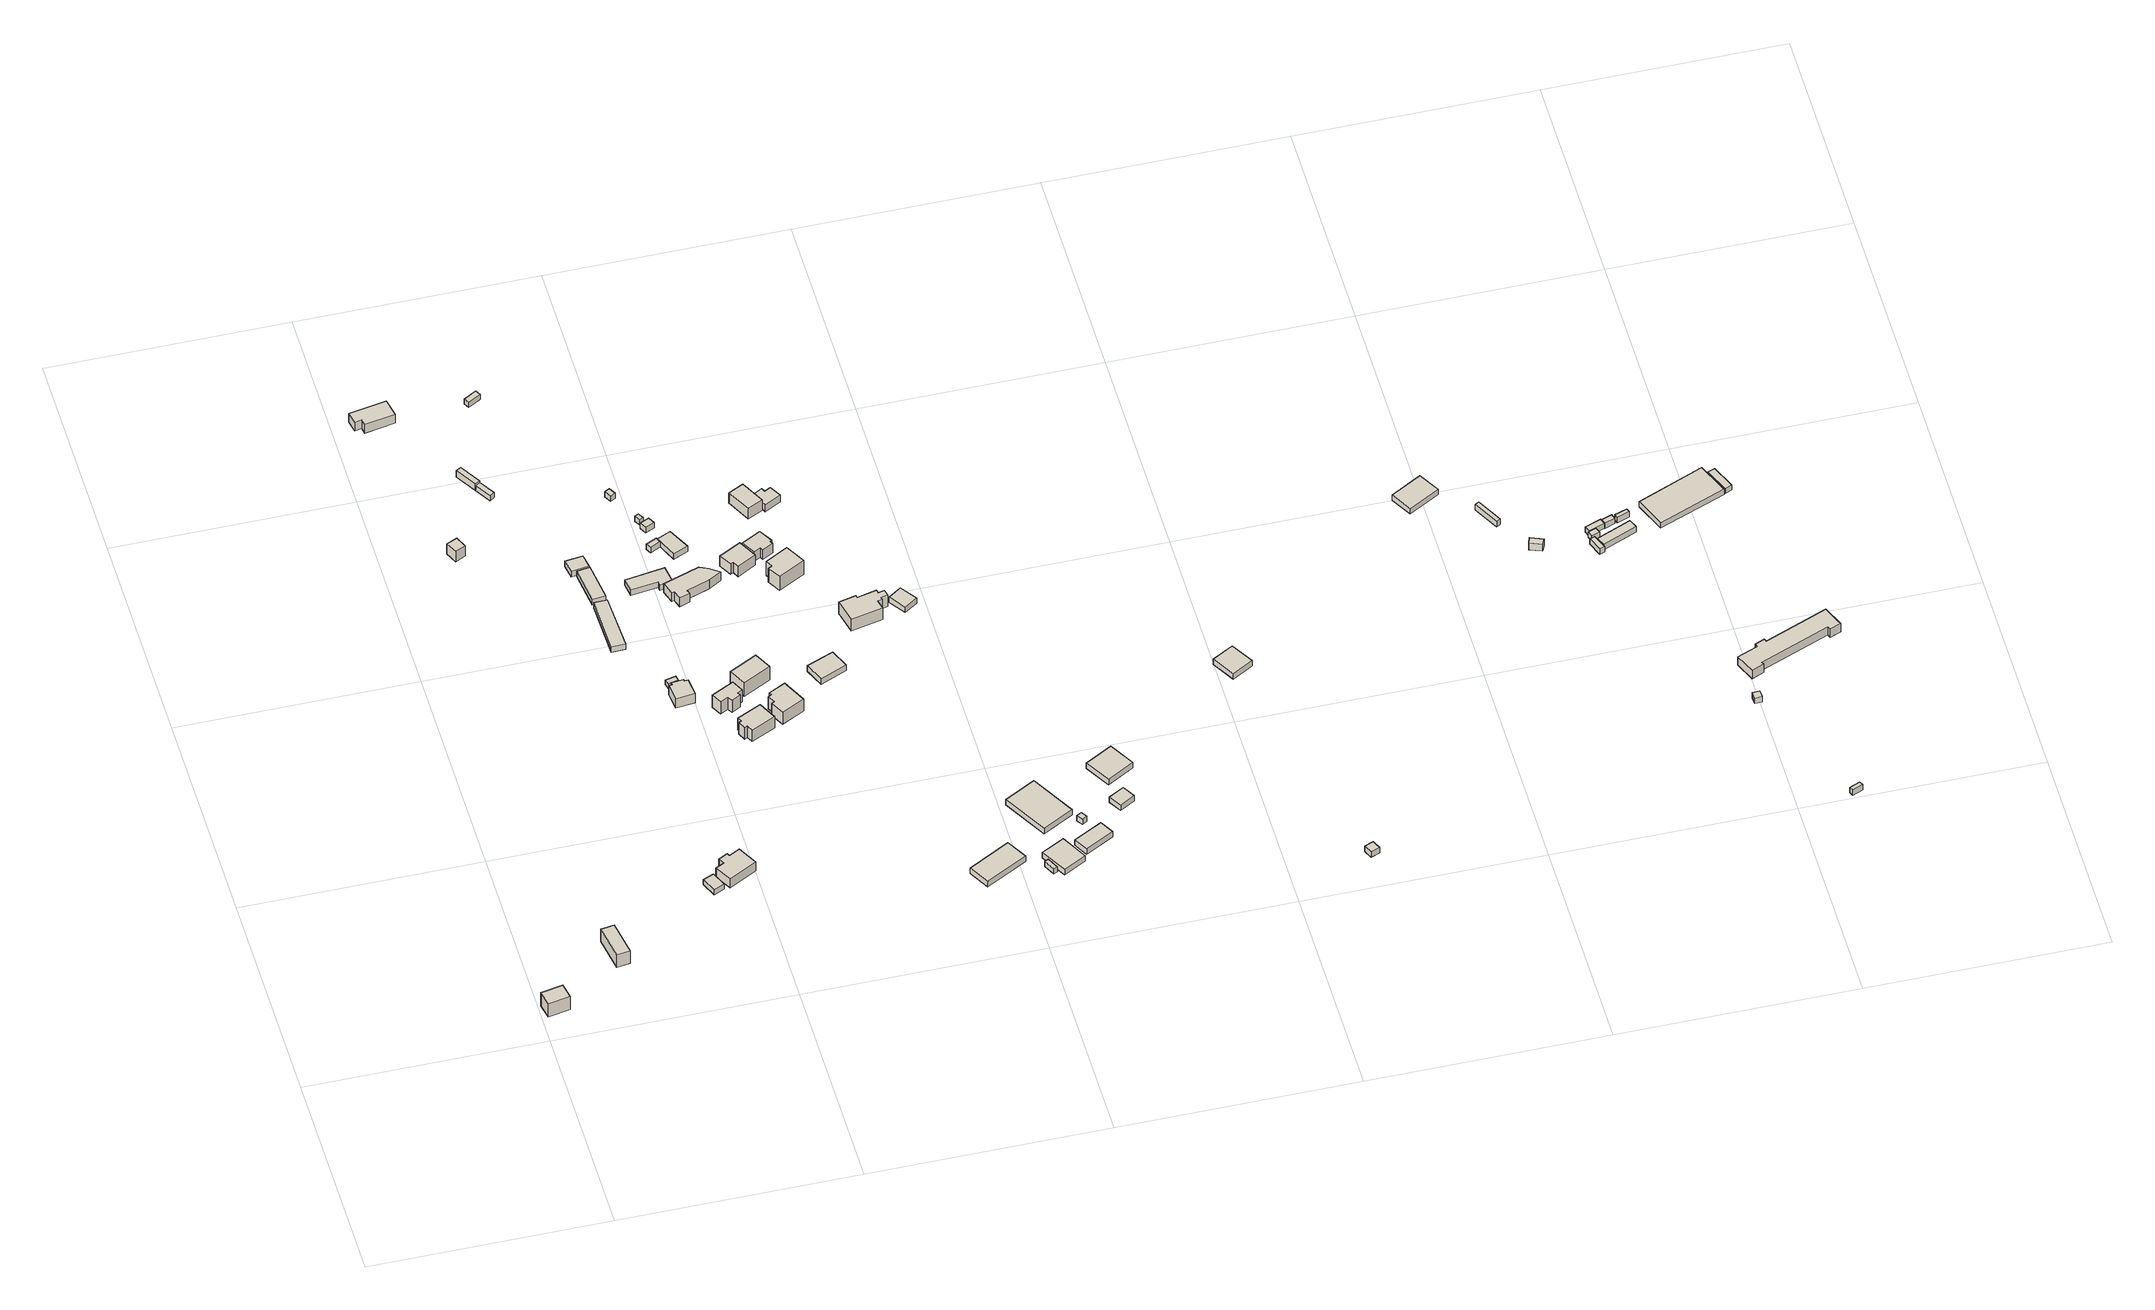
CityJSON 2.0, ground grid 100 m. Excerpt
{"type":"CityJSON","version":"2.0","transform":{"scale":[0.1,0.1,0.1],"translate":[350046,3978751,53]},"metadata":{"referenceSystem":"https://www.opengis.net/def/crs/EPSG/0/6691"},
"CityObjects":{
"building1":{"type":"Building","attributes":{"measuredHeight":8},"geometry":[{"type":"Solid","lod":"1","boundaries":[[[[0,1,2,3]],[[2,4,5,3]],[[1,6,4,2]],[[0,7,6,1]],[[3,5,7,0]],[[4,6,7,5]]]]}]},
"building2":{"type":"Building","attributes":{"measuredHeight":7.9},"geometry":[{"type":"Solid","lod":"1","boundaries":[[[[8,9,10,11]],[[10,12,13,11]],[[9,14,12,10]],[[8,15,14,9]],[[11,13,15,8]],[[12,14,15,13]]]]}]},
"building3":{"type":"Building","attributes":{"measuredHeight":2.8},"geometry":[{"type":"Solid","lod":"1","boundaries":[[[[16,17,18,19]],[[18,20,21,19]],[[17,22,20,18]],[[16,23,22,17]],[[19,21,23,16]],[[20,22,23,21]]]]}]},
"building4":{"type":"Building","attributes":{"measuredHeight":5.7},"geometry":[{"type":"Solid","lod":"1","boundaries":[[[[24,25,26,27]],[[26,28,29,27]],[[25,30,28,26]],[[24,31,30,25]],[[27,29,31,24]],[[28,30,31,29]]]]}]},
"building5":{"type":"Building","attributes":{"measuredHeight":7.2},"geometry":[{"type":"Solid","lod":"1","boundaries":[[[[32,33,34,35,36,37,38,39]],[[38,40,41,39]],[[37,42,40,38]],[[36,43,42,37]],[[35,44,43,36]],[[34,45,44,35]],[[33,46,45,34]],[[32,47,46,33]],[[39,41,47,32]],[[40,42,43,44,45,46,47,41]]]]}]},
"building6":{"type":"Building","attributes":{"measuredHeight":4.8},"geometry":[{"type":"Solid","lod":"1","boundaries":[[[[48,49,50,51,52,53]],[[52,54,55,53]],[[51,56,54,52]],[[50,57,56,51]],[[49,58,57,50]],[[48,59,58,49]],[[53,55,59,48]],[[54,56,57,58,59,55]]]]}]},
"building7":{"type":"Building","attributes":{"measuredHeight":3.6},"geometry":[{"type":"Solid","lod":"1","boundaries":[[[[60,61,62,63]],[[62,64,65,63]],[[61,66,64,62]],[[60,67,66,61]],[[63,65,67,60]],[[64,66,67,65]]]]}]},
"building8":{"type":"Building","attributes":{"measuredHeight":2.9},"geometry":[{"type":"Solid","lod":"1","boundaries":[[[[61,68,69,62]],[[69,70,71,62]],[[68,72,70,69]],[[61,73,72,68]],[[62,71,73,61]],[[70,72,73,71]]]]}]},
"building9":{"type":"Building","attributes":{"measuredHeight":3},"geometry":[{"type":"Solid","lod":"1","boundaries":[[[[74,75,76,77]],[[76,78,79,77]],[[75,80,78,76]],[[74,81,80,75]],[[77,79,81,74]],[[78,80,81,79]]]]}]},
"building10":{"type":"Building","attributes":{"measuredHeight":3},"geometry":[{"type":"Solid","lod":"1","boundaries":[[[[82,83,84,85]],[[84,86,87,85]],[[83,88,86,84]],[[82,89,88,83]],[[85,87,89,82]],[[86,88,89,87]]]]}]},
"building11":{"type":"Building","attributes":{"measuredHeight":2.6},"geometry":[{"type":"Solid","lod":"1","boundaries":[[[[90,91,92,93]],[[92,94,95,93]],[[91,96,94,92]],[[90,97,96,91]],[[93,95,97,90]],[[94,96,97,95]]]]}]},
"building12":{"type":"Building","attributes":{"measuredHeight":7.1},"geometry":[{"type":"Solid","lod":"1","boundaries":[[[[98,99,100,101,102,103,104,105]],[[104,106,107,105]],[[103,108,106,104]],[[102,109,108,103]],[[101,110,109,102]],[[100,111,110,101]],[[99,112,111,100]],[[98,113,112,99]],[[105,107,113,98]],[[106,108,109,110,111,112,113,107]]]]}]},
"building13":{"type":"Building","attributes":{"measuredHeight":3},"geometry":[{"type":"Solid","lod":"1","boundaries":[[[[114,115,116,117]],[[116,118,119,117]],[[115,120,118,116]],[[114,121,120,115]],[[117,119,121,114]],[[118,120,121,119]]]]}]},
"building14":{"type":"Building","attributes":{"measuredHeight":2.8},"geometry":[{"type":"Solid","lod":"1","boundaries":[[[[122,123,124,125]],[[124,126,127,125]],[[123,128,126,124]],[[122,129,128,123]],[[125,127,129,122]],[[126,128,129,127]]]]}]},
"building15":{"type":"Building","attributes":{"measuredHeight":7.5},"geometry":[{"type":"Solid","lod":"1","boundaries":[[[[130,131,132,133,134,135,136,137]],[[136,138,139,137]],[[135,140,138,136]],[[134,141,140,135]],[[133,142,141,134]],[[132,143,142,133]],[[131,144,143,132]],[[130,145,144,131]],[[137,139,145,130]],[[138,140,141,142,143,144,145,139]]]]}]},
"building16":{"type":"Building","attributes":{"measuredHeight":8.4},"geometry":[{"type":"Solid","lod":"1","boundaries":[[[[146,147,148,149,150,151,152,153]],[[152,154,155,153]],[[151,156,154,152]],[[150,157,156,151]],[[149,158,157,150]],[[148,159,158,149]],[[147,160,159,148]],[[146,161,160,147]],[[153,155,161,146]],[[154,156,157,158,159,160,161,155]]]]}]},
"building17":{"type":"Building","attributes":{"measuredHeight":3},"geometry":[{"type":"Solid","lod":"1","boundaries":[[[[162,163,164,165,166,167]],[[166,168,169,167]],[[165,170,168,166]],[[164,171,170,165]],[[163,172,171,164]],[[162,173,172,163]],[[167,169,173,162]],[[168,170,171,172,173,169]]]]}]},
"building18":{"type":"Building","attributes":{"measuredHeight":8.5},"geometry":[{"type":"Solid","lod":"1","boundaries":[[[[174,175,176,177]],[[176,178,179,177]],[[175,180,178,176]],[[174,181,180,175]],[[177,179,181,174]],[[178,180,181,179]]]]}]},
"building19":{"type":"Building","attributes":{"measuredHeight":3},"geometry":[{"type":"Solid","lod":"1","boundaries":[[[[182,183,184,185]],[[184,186,187,185]],[[183,188,186,184]],[[182,189,188,183]],[[185,187,189,182]],[[186,188,189,187]]]]}]},
"building20":{"type":"Building","attributes":{"measuredHeight":8.6},"geometry":[{"type":"Solid","lod":"1","boundaries":[[[[190,191,192,193,194,195,196,197]],[[196,198,199,197]],[[195,200,198,196]],[[194,201,200,195]],[[193,202,201,194]],[[192,203,202,193]],[[191,204,203,192]],[[190,205,204,191]],[[197,199,205,190]],[[198,200,201,202,203,204,205,199]]]]}]},
"building21":{"type":"Building","attributes":{"measuredHeight":3},"geometry":[{"type":"Solid","lod":"1","boundaries":[[[[206,207,208,209]],[[208,210,211,209]],[[207,212,210,208]],[[206,213,212,207]],[[209,211,213,206]],[[210,212,213,211]]]]}]},
"building22":{"type":"Building","attributes":{"measuredHeight":4.9},"geometry":[{"type":"Solid","lod":"1","boundaries":[[[[214,215,216,217,218,219,220,221,222,223]],[[222,224,225,223]],[[221,226,224,222]],[[220,227,226,221]],[[219,228,227,220]],[[218,229,228,219]],[[217,230,229,218]],[[216,231,230,217]],[[215,232,231,216]],[[214,233,232,215]],[[223,225,233,214]],[[224,226,227,228,229,230,231,232,233,225]]]]}]},
"building23":{"type":"Building","attributes":{"measuredHeight":3},"geometry":[{"type":"Solid","lod":"1","boundaries":[[[[234,235,236,237]],[[236,238,239,237]],[[235,240,238,236]],[[234,241,240,235]],[[237,239,241,234]],[[238,240,241,239]]]]}]},
"building24":{"type":"Building","attributes":{"measuredHeight":3},"geometry":[{"type":"Solid","lod":"1","boundaries":[[[[242,243,244,245]],[[244,246,247,245]],[[243,248,246,244]],[[242,249,248,243]],[[245,247,249,242]],[[246,248,249,247]]]]}]},
"building25":{"type":"Building","attributes":{"measuredHeight":3},"geometry":[{"type":"Solid","lod":"1","boundaries":[[[[250,251,252,253]],[[252,254,255,253]],[[251,256,254,252]],[[250,257,256,251]],[[253,255,257,250]],[[254,256,257,255]]]]}]},
"building26":{"type":"Building","attributes":{"measuredHeight":3.2},"geometry":[{"type":"Solid","lod":"1","boundaries":[[[[258,259,260,261]],[[260,262,263,261]],[[259,264,262,260]],[[258,265,264,259]],[[261,263,265,258]],[[262,264,265,263]]]]}]},
"building27":{"type":"Building","attributes":{"measuredHeight":7.9},"geometry":[{"type":"Solid","lod":"1","boundaries":[[[[266,267,268,269,270,271]],[[270,272,273,271]],[[269,274,272,270]],[[268,275,274,269]],[[267,276,275,268]],[[266,277,276,267]],[[271,273,277,266]],[[272,274,275,276,277,273]]]]}]},
"building28":{"type":"Building","attributes":{"measuredHeight":3},"geometry":[{"type":"Solid","lod":"1","boundaries":[[[[278,279,280,281]],[[280,282,283,281]],[[279,284,282,280]],[[278,285,284,279]],[[281,283,285,278]],[[282,284,285,283]]]]}]},
"building29":{"type":"Building","attributes":{"measuredHeight":7.2},"geometry":[{"type":"Solid","lod":"1","boundaries":[[[[286,287,288,289,290,291,292,293]],[[292,294,295,293]],[[291,296,294,292]],[[290,297,296,291]],[[289,298,297,290]],[[288,299,298,289]],[[287,300,299,288]],[[286,301,300,287]],[[293,295,301,286]],[[294,296,297,298,299,300,301,295]]]]}]},
"building30":{"type":"Building","attributes":{"measuredHeight":7.7},"geometry":[{"type":"Solid","lod":"1","boundaries":[[[[302,303,304,305,306,307]],[[306,308,309,307]],[[305,310,308,306]],[[304,311,310,305]],[[303,312,311,304]],[[302,313,312,303]],[[307,309,313,302]],[[308,310,311,312,313,309]]]]}]},
"building31":{"type":"Building","attributes":{"measuredHeight":3},"geometry":[{"type":"Solid","lod":"1","boundaries":[[[[314,315,316,317]],[[316,318,319,317]],[[315,320,318,316]],[[314,321,320,315]],[[317,319,321,314]],[[318,320,321,319]]]]}]},
"building32":{"type":"Building","attributes":{"measuredHeight":7.8},"geometry":[{"type":"Solid","lod":"1","boundaries":[[[[322,323,324,325]],[[324,326,327,325]],[[323,328,326,324]],[[322,329,328,323]],[[325,327,329,322]],[[326,328,329,327]]]]}]},
"building33":{"type":"Building","attributes":{"measuredHeight":3},"geometry":[{"type":"Solid","lod":"1","boundaries":[[[[330,331,332,333]],[[332,334,335,333]],[[331,336,334,332]],[[330,337,336,331]],[[333,335,337,330]],[[334,336,337,335]]]]}]},
"building34":{"type":"Building","attributes":{"measuredHeight":4.7},"geometry":[{"type":"Solid","lod":"1","boundaries":[[[[338,339,340,341,342,343]],[[342,344,345,343]],[[341,346,344,342]],[[340,347,346,341]],[[339,348,347,340]],[[338,349,348,339]],[[343,345,349,338]],[[344,346,347,348,349,345]]]]}]},
"building35":{"type":"Building","attributes":{"measuredHeight":9.7},"geometry":[{"type":"Solid","lod":"1","boundaries":[[[[350,351,352,353,354,355,356,357,358,359,360,361]],[[360,362,363,361]],[[359,364,362,360]],[[358,365,364,359]],[[357,366,365,358]],[[356,367,366,357]],[[355,368,367,356]],[[354,369,368,355]],[[353,370,369,354]],[[352,371,370,353]],[[351,372,371,352]],[[350,373,372,351]],[[361,363,373,350]],[[362,364,365,366,367,368,369,370,371,372,373,363]]]]}]},
"building36":{"type":"Building","attributes":{"measuredHeight":3},"geometry":[{"type":"Solid","lod":"1","boundaries":[[[[374,375,376,377]],[[376,378,379,377]],[[375,380,378,376]],[[374,381,380,375]],[[377,379,381,374]],[[378,380,381,379]]]]}]},
"building37":{"type":"Building","attributes":{"measuredHeight":3},"geometry":[{"type":"Solid","lod":"1","boundaries":[[[[382,383,384,385]],[[384,386,387,385]],[[383,388,386,384]],[[382,389,388,383]],[[385,387,389,382]],[[386,388,389,387]]]]}]},
"building38":{"type":"Building","attributes":{"measuredHeight":3},"geometry":[{"type":"Solid","lod":"1","boundaries":[[[[390,391,392,393]],[[392,394,395,393]],[[391,396,394,392]],[[390,397,396,391]],[[393,395,397,390]],[[394,396,397,395]]]]}]},
"building39":{"type":"Building","attributes":{"measuredHeight":3},"geometry":[{"type":"Solid","lod":"1","boundaries":[[[[398,399,400,401]],[[400,402,403,401]],[[399,404,402,400]],[[398,405,404,399]],[[401,403,405,398]],[[402,404,405,403]]]]}]},
"building40":{"type":"Building","attributes":{"measuredHeight":3},"geometry":[{"type":"Solid","lod":"1","boundaries":[[[[406,407,408,409]],[[408,410,411,409]],[[407,412,410,408]],[[406,413,412,407]],[[409,411,413,406]],[[410,412,413,411]]]]}]},
"building41":{"type":"Building","attributes":{"measuredHeight":3},"geometry":[{"type":"Solid","lod":"1","boundaries":[[[[414,415,416,417]],[[416,418,419,417]],[[415,420,418,416]],[[414,421,420,415]],[[417,419,421,414]],[[418,420,421,419]]]]}]},
"building42":{"type":"Building","attributes":{"measuredHeight":3},"geometry":[{"type":"Solid","lod":"1","boundaries":[[[[422,423,424,425]],[[424,426,427,425]],[[423,428,426,424]],[[422,429,428,423]],[[425,427,429,422]],[[426,428,429,427]]]]}]},
"building43":{"type":"Building","attributes":{"measuredHeight":3},"geometry":[{"type":"Solid","lod":"1","boundaries":[[[[430,431,432,433]],[[432,434,435,433]],[[431,436,434,432]],[[430,437,436,431]],[[433,435,437,430]],[[434,436,437,435]]]]}]},
"building44":{"type":"Building","attributes":{"measuredHeight":3},"geometry":[{"type":"Solid","lod":"1","boundaries":[[[[438,439,440,441]],[[440,442,443,441]],[[439,444,442,440]],[[438,445,444,439]],[[441,443,445,438]],[[442,444,445,443]]]]}]},
"building45":{"type":"Building","attributes":{"measuredHeight":3},"geometry":[{"type":"Solid","lod":"1","boundaries":[[[[446,447,448,449]],[[448,450,451,449]],[[447,452,450,448]],[[446,453,452,447]],[[449,451,453,446]],[[450,452,453,451]]]]}]},
"building46":{"type":"Building","attributes":{"measuredHeight":3.6},"geometry":[{"type":"Solid","lod":"1","boundaries":[[[[454,455,456,457]],[[456,458,459,457]],[[455,460,458,456]],[[454,461,460,455]],[[457,459,461,454]],[[458,460,461,459]]]]}]},
"building47":{"type":"Building","attributes":{"measuredHeight":3},"geometry":[{"type":"Solid","lod":"1","boundaries":[[[[462,463,464,465]],[[464,466,467,465]],[[463,468,466,464]],[[462,469,468,463]],[[465,467,469,462]],[[466,468,469,467]]]]}]},
"building48":{"type":"Building","attributes":{"measuredHeight":3},"geometry":[{"type":"Solid","lod":"1","boundaries":[[[[470,471,472,473]],[[472,474,475,473]],[[471,476,474,472]],[[470,477,476,471]],[[473,475,477,470]],[[474,476,477,475]]]]}]},
"building49":{"type":"Building","attributes":{"measuredHeight":3},"geometry":[{"type":"Solid","lod":"1","boundaries":[[[[478,479,480,481]],[[480,482,483,481]],[[479,484,482,480]],[[478,485,484,479]],[[481,483,485,478]],[[482,484,485,483]]]]}]},
"building50":{"type":"Building","attributes":{"measuredHeight":3},"geometry":[{"type":"Solid","lod":"1","boundaries":[[[[486,487,488,489]],[[488,490,491,489]],[[487,492,490,488]],[[486,493,492,487]],[[489,491,493,486]],[[490,492,493,491]]]]}]},
"building51":{"type":"Building","attributes":{"measuredHeight":3},"geometry":[{"type":"Solid","lod":"1","boundaries":[[[[494,495,496,497]],[[496,498,499,497]],[[495,500,498,496]],[[494,501,500,495]],[[497,499,501,494]],[[498,500,501,499]]]]}]},
"building52":{"type":"Building","attributes":{"measuredHeight":3},"geometry":[{"type":"Solid","lod":"1","boundaries":[[[[502,503,504,505]],[[504,506,507,505]],[[503,508,506,504]],[[502,509,508,503]],[[505,507,509,502]],[[506,508,509,507]]]]}]},
"building53":{"type":"Building","attributes":{"measuredHeight":3},"geometry":[{"type":"Solid","lod":"1","boundaries":[[[[510,511,512,513]],[[512,514,515,513]],[[511,516,514,512]],[[510,517,516,511]],[[513,515,517,510]],[[514,516,517,515]]]]}]},
"building54":{"type":"Building","attributes":{"measuredHeight":3},"geometry":[{"type":"Solid","lod":"1","boundaries":[[[[518,519,520,521]],[[520,522,523,521]],[[519,524,522,520]],[[518,525,524,519]],[[521,523,525,518]],[[522,524,525,523]]]]}]},
"building55":{"type":"Building","attributes":{"measuredHeight":4.6},"geometry":[{"type":"Solid","lod":"1","boundaries":[[[[526,527,528,529,530,531,532,533,534,535,536,537]],[[536,538,539,537]],[[535,540,538,536]],[[534,541,540,535]],[[533,542,541,534]],[[532,543,542,533]],[[531,544,543,532]],[[530,545,544,531]],[[529,546,545,530]],[[528,547,546,529]],[[527,548,547,528]],[[526,549,548,527]],[[537,539,549,526]],[[538,540,541,542,543,544,545,546,547,548,549,539]]]]}]},
"building56":{"type":"Building","attributes":{"measuredHeight":3},"geometry":[{"type":"Solid","lod":"1","boundaries":[[[[550,551,552,553]],[[552,554,555,553]],[[551,556,554,552]],[[550,557,556,551]],[[553,555,557,550]],[[554,556,557,555]]]]}]},
"building57":{"type":"Building","attributes":{"measuredHeight":2.7},"geometry":[{"type":"Solid","lod":"1","boundaries":[[[[558,559,560,561]],[[560,562,563,561]],[[559,564,562,560]],[[558,565,564,559]],[[561,563,565,558]],[[562,564,565,563]]]]}]}
},
"vertices":[
[110,120,27],[18,102,27],[6,168,27],[98,186,27],[6,168,101],[98,186,101],[18,102,101],[110,120,101],
[316,440,33],[372,449,33],[397,298,33],[341,289,33],[397,298,102],[341,289,102],[372,449,102],[316,440,102],
[827,671,18],[855,608,18],[809,587,18],[781,651,18],[809,587,46],[781,651,46],[855,608,46],[827,671,46],
[308,2641,22],[330,2592,22],[285,2571,22],[263,2621,22],[285,2571,79],[263,2621,79],[330,2592,79],[308,2641,79],
[952,756,18],[997,672,18],[878,607,18],[839,678,18],[875,698,18],[862,722,18],[901,743,18],[907,731,18],[901,743,68],[907,731,68],[862,722,68],[875,698,68],[839,678,68],[878,607,68],[997,672,68],[952,756,68],
[226,3417,39],[241,3338,39],[114,3314,39],[109,3341,39],[78,3335,39],[68,3388,39],[78,3335,88],[68,3388,88],[109,3341,88],[114,3314,88],[241,3338,88],[226,3417,88],
[423,3023,25],[476,2934,25],[455,2921,25],[401,3010,25],[455,2921,61],[401,3010,61],[476,2934,61],[423,3023,61],
[517,2866,25],[496,2853,25],[496,2853,53],[455,2921,53],[517,2866,53],[476,2934,53],
[798,2203,17],[807,1955,17],[750,1953,17],[743,2202,17],[750,1953,47],[743,2202,47],[807,1955,47],[798,2203,47],
[776,2387,20],[796,2222,20],[741,2216,20],[721,2380,20],[741,2216,50],[721,2380,50],[796,2222,50],[776,2387,50],
[952,1740,19],[957,1717,19],[913,1707,19],[908,1730,19],[913,1707,45],[908,1730,45],[957,1717,45],[952,1740,45],
[909,1684,9],[925,1686,9],[924,1697,9],[974,1702,9],[974,1694,9],[990,1695,9],[998,1616,9],[917,1607,9],[998,1616,60],[917,1607,60],[990,1695,60],[974,1694,60],[974,1702,60],[924,1697,60],[925,1686,60],[909,1684,60],
[765,2454,19],[774,2394,19],[699,2383,19],[690,2444,19],[699,2383,49],[690,2444,49],[774,2394,49],[765,2454,49],
[581,3405,36],[594,3382,36],[540,3351,36],[527,3373,36],[540,3351,64],[527,3373,64],[594,3382,64],[581,3405,64],
[1150,1620,14],[1175,1570,14],[1153,1559,14],[1161,1544,14],[1122,1524,14],[1110,1545,14],[1077,1528,14],[1055,1571,14],[1077,1528,82],[1055,1571,82],[1110,1545,82],[1122,1524,82],[1161,1544,82],[1153,1559,82],[1175,1570,82],[1150,1620,82],
[1260,1398,18],[1158,1349,18],[1145,1375,18],[1133,1369,18],[1117,1402,18],[1128,1408,18],[1119,1426,18],[1222,1476,18],[1119,1426,82],[1222,1476,82],[1128,1408,82],[1117,1402,82],[1133,1369,82],[1145,1375,82],[1158,1349,82],[1260,1398,82],
[1056,2314,18],[1068,2235,18],[1015,2227,18],[1013,2245,18],[899,2229,18],[890,2289,18],[899,2229,48],[890,2289,48],[1013,2245,48],[1015,2227,48],[1068,2235,48],[1056,2314,48],
[1271,1732,12],[1308,1660,12],[1191,1598,12],[1153,1670,12],[1191,1598,88],[1153,1670,88],[1308,1660,88],[1271,1732,88],
[952,2768,31],[968,2738,31],[947,2726,31],[931,2756,31],[947,2726,61],[931,2756,61],[968,2738,61],[952,2768,61],
[1343,1564,14],[1393,1462,14],[1296,1414,14],[1267,1472,14],[1279,1478,14],[1263,1509,14],[1278,1517,14],[1272,1529,14],[1278,1517,81],[1272,1529,81],[1263,1509,81],[1279,1478,81],[1267,1472,81],[1296,1414,81],[1393,1462,81],[1343,1564,81],
[1066,2480,13],[1076,2458,13],[1032,2437,13],[1021,2459,13],[1032,2437,43],[1021,2459,43],[1076,2458,43],[1066,2480,43],
[1182,2270,14],[1217,2254,14],[1258,2224,14],[1204,2192,14],[1107,2158,14],[1113,2141,14],[1068,2127,14],[1056,2164,14],[1045,2161,14],[1028,2217,14],[1045,2161,63],[1028,2217,63],[1056,2164,63],[1068,2127,63],[1113,2141,63],[1107,2158,63],[1204,2192,63],[1258,2224,63],[1217,2254,63],[1182,2270,63],
[1027,2610,29],[1041,2585,29],[1025,2577,29],[1011,2602,29],[1025,2577,59],[1011,2602,59],[1041,2585,59],[1027,2610,59],
[1062,2583,24],[1076,2553,24],[1037,2536,24],[1023,2565,24],[1037,2536,54],[1023,2565,54],[1076,2553,54],[1062,2583,54],
[1127,2504,12],[1173,2409,12],[1110,2382,12],[1068,2477,12],[1110,2382,42],[1068,2477,42],[1173,2409,42],[1127,2504,42],
[1574,1714,13],[1608,1633,13],[1495,1585,13],[1461,1667,13],[1495,1585,45],[1461,1667,45],[1608,1633,45],[1574,1714,45],
[1368,2354,9],[1410,2275,9],[1330,2231,9],[1316,2258,9],[1304,2251,9],[1275,2304,9],[1304,2251,66],[1275,2304,66],[1316,2258,66],[1330,2231,66],[1410,2275,66],[1368,2354,66],
[1973,539,27],[2021,451,27],[1844,354,27],[1796,442,27],[1844,354,57],[1796,442,57],[2021,451,57],[1973,539,57],
[1460,2401,5],[1492,2343,5],[1485,2338,5],[1492,2326,5],[1446,2301,5],[1439,2313,5],[1411,2298,5],[1379,2357,5],[1411,2298,59],[1379,2357,59],[1439,2313,59],[1446,2301,59],[1492,2326,59],[1485,2338,59],[1492,2343,59],[1460,2401,59],
[1535,2272,1],[1581,2188,1],[1468,2126,1],[1438,2181,1],[1454,2189,1],[1438,2219,1],[1454,2189,79],[1438,2219,79],[1438,2181,79],[1468,2126,79],[1581,2188,79],[1535,2272,79],
[2102,413,27],[2126,364,27],[2110,357,27],[2086,405,27],[2110,357,57],[2086,405,57],[2126,364,57],[2102,413,57],
[1446,2526,5],[1395,2628,5],[1459,2660,5],[1511,2558,5],[1459,2660,63],[1511,2558,63],[1395,2628,63],[1446,2526,63],
[2186,506,27],[2246,394,27],[2149,342,27],[2088,454,27],[2149,342,57],[2088,454,57],[2246,394,57],[2186,506,57],
[1591,2587,2],[1521,2550,2],[1489,2618,2],[1529,2641,2],[1537,2623,2],[1563,2637,2],[1537,2623,40],[1563,2637,40],[1529,2641,40],[1489,2618,40],[1521,2550,40],[1591,2587,40],
[1654,1931,21],[1728,1948,21],[1730,1938,21],[1812,1956,21],[1816,1942,21],[1842,1948,21],[1849,1919,21],[1820,1913,21],[1822,1903,21],[1802,1899,21],[1812,1857,21],[1678,1827,21],[1812,1857,85],[1678,1827,85],[1802,1899,85],[1822,1903,85],[1820,1913,85],[1849,1919,85],[1842,1948,85],[1816,1942,85],[1812,1956,85],[1730,1938,85],[1728,1948,85],[1654,1931,85],
[2154,837,27],[2258,648,27],[2127,576,27],[2023,765,27],[2127,576,57],[2023,765,57],[2258,648,57],[2154,837,57],
[2349,553,27],[2381,494,27],[2259,428,27],[2227,488,27],[2259,428,57],[2227,488,57],[2381,494,57],[2349,553,57],
[2289,625,27],[2305,600,27],[2284,587,27],[2268,612,27],[2284,587,57],[2268,612,57],[2305,600,57],[2289,625,57],
[1915,1983,15],[1963,1914,15],[1908,1876,15],[1860,1945,15],[1908,1876,45],[1860,1945,45],[1963,1914,45],[1915,1983,45],
[2480,715,27],[2511,660,27],[2446,623,27],[2415,678,27],[2446,623,57],[2415,678,57],[2511,660,57],[2480,715,57],
[2489,941,28],[2550,834,28],[2435,768,28],[2374,876,28],[2435,768,58],[2374,876,58],[2550,834,58],[2489,941,58],
[3346,190,26],[3362,153,26],[3324,137,26],[3308,175,26],[3324,137,56],[3308,175,56],[3362,153,56],[3346,190,56],
[3080,1347,27],[3136,1250,27],[3047,1199,27],[2991,1296,27],[3047,1199,57],[2991,1296,57],[3136,1250,57],[3080,1347,57],
[4016,2057,22],[4067,1967,22],[3935,1893,22],[3885,1983,22],[3935,1893,52],[3885,1983,52],[4067,1967,52],[4016,2057,52],
[4202,1864,21],[4260,1753,21],[4242,1743,21],[4184,1853,21],[4242,1743,51],[4184,1853,51],[4260,1753,51],[4202,1864,51],
[4395,1599,22],[4383,1571,22],[4331,1592,22],[4342,1621,22],[4331,1592,59],[4342,1621,59],[4383,1571,59],[4395,1599,59],
[4591,1573,19],[4615,1510,19],[4592,1502,19],[4570,1566,19],[4592,1502,49],[4570,1566,49],[4615,1510,49],[4591,1573,49],
[4606,1615,20],[4615,1589,20],[4580,1576,20],[4572,1601,20],[4580,1576,50],[4572,1601,50],[4615,1589,50],[4606,1615,50],
[4636,1655,21],[4645,1630,21],[4578,1604,21],[4568,1630,21],[4578,1604,51],[4568,1630,51],[4645,1630,51],[4636,1655,51],
[4745,1622,19],[4761,1584,19],[4613,1521,19],[4598,1560,19],[4613,1521,49],[4598,1560,49],[4761,1584,49],[4745,1622,49],
[4683,1668,21],[4690,1646,21],[4649,1631,21],[4641,1653,21],[4649,1631,51],[4641,1653,51],[4690,1646,51],[4683,1668,51],
[5004,609,17],[5005,576,17],[4975,575,17],[4973,608,17],[4975,575,47],[4973,608,47],[5005,576,47],[5004,609,47],
[4748,1683,21],[4754,1666,21],[4701,1648,21],[4695,1665,21],[4701,1648,51],[4695,1665,51],[4754,1666,51],[4748,1683,51],
[5257,41,13],[5265,23,13],[5220,4,13],[5212,22,13],[5220,4,43],[5212,22,43],[5265,23,43],[5257,41,43],
[5357,957,16],[5394,867,16],[5348,848,16],[5341,863,16],[5046,742,16],[5051,730,16],[4998,708,16],[4963,794,16],[5050,830,16],[5045,843,16],[5086,860,16],[5091,848,16],[5086,860,62],[5091,848,62],[5045,843,62],[5050,830,62],[4963,794,62],[4998,708,62],[5051,730,62],[5046,742,62],[5341,863,62],[5348,848,62],[5394,867,62],[5357,957,62],
[5086,1831,17],[5141,1695,17],[4858,1581,17],[4805,1713,17],[4858,1581,47],[4805,1713,47],[5141,1695,47],[5086,1831,47],
[5134,1816,17],[5177,1712,17],[5146,1699,17],[5103,1804,17],[5146,1699,44],[5103,1804,44],[5177,1712,44],[5134,1816,44]
]}
